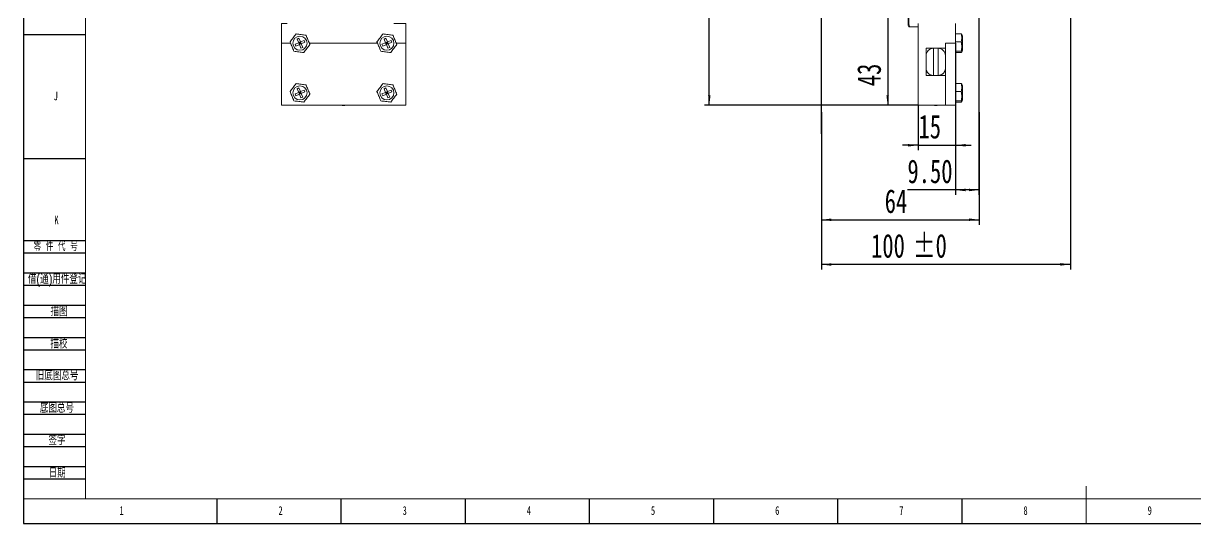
# Model space of a CAD drawing. Header units: millimetres. Extents: x 0 to 841, y 0 to 594.
# Drawn here: x 0 to 472, y 0 to 201.4 of the extents above; entities that cross this region are included whole.
import ezdxf

# ---------------------------------------------------------------- set-up
doc = ezdxf.new("R2010")
doc.units = ezdxf.units.MM
doc.layers.add('10', color=7, linetype='Continuous')
doc.layers.add('5', color=7, linetype='Continuous')
doc.styles.add('SLDTEXTSTYLE0', font='TXT', dxfattribs={"width": 0.7, "bigfont": 'bigfont'})
doc.styles.add('SLDTEXTSTYLE2', font='TXT', dxfattribs={"width": 0.614286, "bigfont": 'bigfont'})
doc.styles.add('SLDTEXTSTYLE4', font='TXT', dxfattribs={"width": 0.7})
doc.dimstyles.new('SLDDIMSTYLE0', dxfattribs={"dimtxt": 10.15752, "dimasz": 4.08, "dimexe": 0, "dimexo": 0.0625, "dimgap": 2.53938, "dimtad": 2, "dimrnd": 1e-09, "dimzin": 12, "dimdsep": 46, "dimtxsty": 'SLDTEXTSTYLE4', "dimsah": 1, "dimcen": 0.09, "dimadec": 0, "dimazin": 3, "dimtfac": 1, "dimtofl": 0, "dimtmove": 0, "dimatfit": 3, "dimfxl": 1, "dimfrac": 2, "dimtolj": 1, "dimtzin": 12, "dimarcsym": 0})
doc.dimstyles.new('SLDDIMSTYLE1', dxfattribs={"dimtxt": 10.15752, "dimasz": 4.08, "dimexe": 0, "dimexo": 0.0625, "dimgap": 2.53938, "dimtad": 2, "dimrnd": 1e-09, "dimzin": 12, "dimdsep": 46, "dimtxsty": 'SLDTEXTSTYLE4', "dimsah": 1, "dimcen": 0.09, "dimadec": 0, "dimazin": 3, "dimtol": 1, "dimtfac": 1, "dimtofl": 0, "dimtmove": 0, "dimatfit": 3, "dimfxl": 1, "dimfrac": 2, "dimtolj": 1, "dimarcsym": 0})
doc.dimstyles.new('SLDDIMSTYLE4', dxfattribs={"dimtxt": 10.15752, "dimasz": 4.08, "dimexe": 0, "dimexo": 0.0625, "dimgap": 2.53938, "dimtad": 2, "dimrnd": 1e-09, "dimzin": 4, "dimdsep": 46, "dimtxsty": 'SLDTEXTSTYLE4', "dimsah": 1, "dimcen": 0.09, "dimadec": 0, "dimazin": 1, "dimtfac": 1, "dimtofl": 0, "dimtmove": 0, "dimatfit": 3, "dimfxl": 1, "dimfrac": 2, "dimtolj": 1, "dimtzin": 12, "dimarcsym": 0})
doc.dimstyles.new('SLDDIMSTYLE7', dxfattribs={"dimtxt": 10.15752, "dimasz": 4.08, "dimexe": 0, "dimexo": 0.0625, "dimgap": 2.53938, "dimtad": 2, "dimrnd": 1e-09, "dimzin": 12, "dimdsep": 46, "dimtxsty": 'SLDTEXTSTYLE4', "dimsah": 1, "dimcen": 0.09, "dimadec": 0, "dimazin": 3, "dimtfac": 1, "dimtmove": 0, "dimatfit": 0, "dimfxl": 1, "dimfrac": 2, "dimtolj": 1, "dimtzin": 12, "dimarcsym": 0})

# ---------------------------------------------------------------- blocks, each defined once
blk = doc.blocks.new('_D_1')
at = {"layer": '10'}
for p, q in [((421.59, 276.47), (421.68, 102.4)), ((321.26, 211.44), (321.32, 102.35)), ((421.68, 104.4), (321.31, 104.35))]:
    blk.add_line(p, q, dxfattribs=at)
for points in [[(321.31, 104.35), (325.39, 103.84), (325.39, 104.86)], [(421.68, 104.4), (417.6, 104.91), (417.6, 103.89)]]:
    blk.add_solid(points, dxfattribs=at)
at = {"layer": '10', "char_height": 9.525, "attachment_point": 1, "rotation": 0.0294, "style": 'SLDTEXTSTYLE4'}
for s, insert in [('100', (341.33, 116.64)), ('±0', (358.24, 116.65))]:
    blk.add_mtext(s, dxfattribs=dict(at, insert=insert))
blk = doc.blocks.new('_D_3')
at = {"layer": '10'}
for p, q in [((321.16, 400.55), (274.2, 400.55)), ((276.2, 168.47), (276.2, 400.55)), ((360.3, 168.47), (274.2, 168.47))]:
    blk.add_line(p, q, dxfattribs=at)
for points in [[(276.2, 400.55), (275.69, 396.47), (276.7, 396.47)], [(276.2, 168.47), (276.7, 172.55), (275.69, 172.55)]]:
    blk.add_solid(points, dxfattribs=at)
at = {"layer": '10', "insert": (263.92, 285.58), "char_height": 9.525, "attachment_point": 1, "rotation": 90, "style": 'SLDTEXTSTYLE4'}
blk.add_mtext('232', dxfattribs=at)
blk = doc.blocks.new('_D_8')
at = {"layer": '10'}
for p, q in [((360.3, 168.47), (360.3, 150.37)), ((375.3, 168.47), (375.3, 150.37)), ((360.3, 152.37), (353.95, 152.37)), ((360.3, 152.37), (375.3, 152.37)), ((375.3, 152.37), (381.65, 152.37))]:
    blk.add_line(p, q, dxfattribs=at)
for points in [[(360.3, 152.37), (356.22, 152.88), (356.22, 151.86)], [(375.3, 152.37), (379.38, 151.86), (379.38, 152.88)]]:
    blk.add_solid(points, dxfattribs=at)
at = {"layer": '10', "insert": (360.44, 164.65), "char_height": 9.525, "attachment_point": 1, "style": 'SLDTEXTSTYLE4'}
blk.add_mtext('15', dxfattribs=at)
blk = doc.blocks.new('_D_9')
at = {"layer": '10'}
for p, q in [((360.3, 211.44), (346.02, 211.44)), ((348.02, 211.44), (348.02, 168.47)), ((360.3, 168.47), (346.02, 168.47))]:
    blk.add_line(p, q, dxfattribs=at)
for points in [[(348.02, 211.44), (347.51, 207.36), (348.52, 207.36)], [(348.02, 168.47), (348.52, 172.55), (347.51, 172.55)]]:
    blk.add_solid(points, dxfattribs=at)
at = {"layer": '10', "insert": (335.74, 176.17), "char_height": 9.525, "attachment_point": 1, "rotation": 90, "style": 'SLDTEXTSTYLE4'}
blk.add_mtext('43', dxfattribs=at)
blk = doc.blocks.new('_D_10')
at = {"layer": '10'}
for p, q in [((384.79, 211.48), (384.79, 132.37)), ((375.3, 193.47), (375.3, 132.37)), ((375.3, 134.37), (355.99, 134.37)), ((384.79, 134.37), (375.3, 134.37))]:
    blk.add_line(p, q, dxfattribs=at)
for points in [[(375.3, 134.37), (379.38, 133.86), (379.38, 134.88)], [(384.79, 134.37), (380.71, 134.88), (380.71, 133.86)]]:
    blk.add_solid(points, dxfattribs=at)
at = {"layer": '10', "insert": (355.99, 146.65), "char_height": 9.525, "attachment_point": 1, "style": 'SLDTEXTSTYLE4'}
blk.add_mtext('9.50', dxfattribs=at)
blk = doc.blocks.new('_D_11')
at = {"layer": '10'}
for p, q in [((321.26, 211.44), (321.31, 120.35)), ((384.79, 211.48), (384.84, 120.39)), ((321.31, 122.35), (384.84, 122.39))]:
    blk.add_line(p, q, dxfattribs=at)
for points in [[(321.31, 122.35), (325.39, 121.85), (325.39, 122.86)], [(384.84, 122.39), (380.76, 122.89), (380.76, 121.88)]]:
    blk.add_solid(points, dxfattribs=at)
at = {"layer": '10', "insert": (346.83, 134.64), "char_height": 9.525, "attachment_point": 1, "rotation": 0.0294, "style": 'SLDTEXTSTYLE4'}
blk.add_mtext('64', dxfattribs=at)

msp = doc.modelspace()

# ---------------------------------------------------------------- linework, layer by layer
at = {"color": 7, "linetype": 'Continuous', "lineweight": 15}
for p, q in [((356.29637, 200.66494), (356.29637, 205.01494)), ((103.97646, 201.44417), (103.97646, 193.46831)), ((106.16397, 201.44417), (103.97646, 201.44417)), ((153.97646, 201.44417), (149.16397, 201.44417)), ((153.97646, 193.46831), (153.97646, 201.44417)), ((356.29637, 200.66494), (356.53295, 200.01494)), ((360.29637, 200.01494), (356.81448, 200.01494)), ((360.29637, 201.44417), (360.29637, 168.46831)), ((375.29637, 201.44417), (375.29637, 193.46831)), ((109.36442, 193.06136), (110.85612, 193.67766)), ((110.95332, 195.46416), (110.23982, 195.16937)), ((110.23982, 195.16937), (110.85612, 193.67766)), ((111.56962, 193.97245), (110.85612, 193.67766)), ((110.85612, 193.67766), (111.15091, 192.96417)), ((111.36027, 193.46831), (110.85612, 193.67766)), ((110.95332, 195.46416), (111.56962, 193.97245)), ((111.21287, 193.82506), (111.36027, 193.46831)), ((111.56962, 193.97245), (111.36027, 193.46831)), ((111.71702, 193.6157), (111.36027, 193.46831)), ((111.56962, 193.97245), (113.06132, 194.58876)), ((111.56962, 193.97245), (111.86441, 193.25896)), ((111.86441, 193.25896), (113.35611, 193.87526)), ((113.35611, 193.87526), (113.06132, 194.58876)), ((144.36442, 193.06136), (145.85612, 193.67766)), ((145.95332, 195.46416), (145.23982, 195.16937)), ((145.23982, 195.16937), (145.85612, 193.67766)), ((146.56962, 193.97245), (145.85612, 193.67766)), ((145.85612, 193.67766), (146.15091, 192.96417)), ((146.36027, 193.46831), (145.85612, 193.67766)), ((145.95332, 195.46416), (146.56962, 193.97245)), ((146.21287, 193.82506), (146.36027, 193.46831)), ((146.56962, 193.97245), (146.36027, 193.46831)), ((146.71702, 193.6157), (146.36027, 193.46831)), ((146.56962, 193.97245), (148.06132, 194.58876)), ((146.56962, 193.97245), (146.86441, 193.25896)), ((146.86441, 193.25896), (148.35611, 193.87526)), ((148.35611, 193.87526), (148.06132, 194.58876)), ((375.29637, 197.20352), (377.66272, 197.20352)), ((375.29637, 193.99944), (377.66272, 193.99944)), ((378.09637, 196.31831), (377.84722, 197.00284)), ((378.09637, 196.31831), (378.09637, 196.10235)), ((378.09637, 196.10235), (378.09637, 190.61831)), ((107.57331, 193.46831), (103.97646, 193.46831)), ((103.97646, 193.46831), (103.97646, 168.46831)), ((109.36442, 193.06136), (109.65921, 192.34786)), ((109.65921, 192.34786), (111.15091, 192.96417)), ((111.36027, 193.46831), (111.00352, 193.32091)), ((111.15091, 192.96417), (111.36027, 193.46831)), ((111.86441, 193.25896), (111.15091, 192.96417)), ((111.15091, 192.96417), (111.76722, 191.47247)), ((111.36027, 193.46831), (111.50766, 193.11156)), ((111.36027, 193.46831), (111.86441, 193.25896)), ((111.76722, 191.47247), (112.48072, 191.76725)), ((111.86441, 193.25896), (112.48072, 191.76725)), ((142.57331, 193.46831), (115.14723, 193.46831)), ((144.36442, 193.06136), (144.65921, 192.34786)), ((144.65921, 192.34786), (146.15091, 192.96417)), ((146.36027, 193.46831), (146.00352, 193.32091)), ((146.15091, 192.96417), (146.36027, 193.46831)), ((146.86441, 193.25896), (146.15091, 192.96417)), ((146.15091, 192.96417), (146.76722, 191.47247)), ((146.36027, 193.46831), (146.50766, 193.11156)), ((146.36027, 193.46831), (146.86441, 193.25896)), ((146.76722, 191.47247), (147.48072, 191.76725)), ((146.86441, 193.25896), (147.48072, 191.76725)), ((153.97646, 193.46831), (150.14723, 193.46831)), ((153.97646, 168.46831), (153.97646, 193.46831)), ((371.29637, 191.46831), (363.49637, 191.46831)), ((363.49637, 180.46831), (363.49637, 191.46831)), ((366.42037, 191.46735), (363.49637, 191.46585)), ((366.49637, 191.46831), (366.49637, 180.46831)), ((366.49637, 191.46831), (368.29637, 191.46831)), ((368.29637, 180.46831), (368.29637, 191.46831)), ((375.29637, 193.46831), (371.29637, 193.46831)), ((371.29637, 193.46831), (371.29637, 168.46831)), ((371.29637, 193.46831), (371.29637, 191.46831)), ((375.29637, 193.46831), (375.29637, 168.46831)), ((375.29637, 190.26423), (377.66272, 190.26423)), ((375.29637, 189.7331), (377.66272, 189.7331)), ((377.84853, 189.93737), (378.09637, 190.61831)), ((366.36677, 180.47379), (363.49637, 180.47379)), ((371.29637, 180.46831), (363.49637, 180.46831)), ((366.49637, 180.46831), (368.29637, 180.46831)), ((371.29637, 180.47379), (368.29637, 180.47379)), ((371.29637, 180.46831), (371.29637, 168.46831)), ((110.95332, 175.46415), (110.23982, 175.16936)), ((110.23982, 175.16936), (110.85612, 173.67767)), ((110.95332, 175.46415), (111.56962, 173.97246)), ((145.95332, 175.46415), (145.23982, 175.16936)), ((145.23982, 175.16936), (145.85612, 173.67767)), ((145.95332, 175.46415), (146.56962, 173.97246)), ((375.29637, 177.20352), (377.66272, 177.20352)), ((378.09637, 176.31831), (377.84722, 177.00284)), ((378.09637, 176.31831), (378.09637, 176.10235)), ((378.09637, 176.10235), (378.09637, 170.61831)), ((109.36442, 173.06136), (110.85612, 173.67767)), ((109.36442, 173.06136), (109.65921, 172.34786)), ((109.65921, 172.34786), (111.15091, 172.96416)), ((111.56962, 173.97246), (110.85612, 173.67767)), ((110.85612, 173.67767), (111.15091, 172.96416)), ((111.36027, 173.46831), (110.85612, 173.67767)), ((111.36027, 173.46831), (111.00352, 173.32092)), ((111.15091, 172.96416), (111.36027, 173.46831)), ((111.86441, 173.25895), (111.15091, 172.96416)), ((111.15091, 172.96416), (111.76722, 171.47247)), ((111.21287, 173.82506), (111.36027, 173.46831)), ((111.56962, 173.97246), (111.36027, 173.46831)), ((111.71702, 173.6157), (111.36027, 173.46831)), ((111.36027, 173.46831), (111.50766, 173.11156)), ((111.36027, 173.46831), (111.86441, 173.25895)), ((111.56962, 173.97246), (113.06132, 174.58876)), ((111.56962, 173.97246), (111.86441, 173.25895)), ((111.76722, 171.47247), (112.48072, 171.76726)), ((111.86441, 173.25895), (113.35611, 173.87526)), ((111.86441, 173.25895), (112.48072, 171.76726)), ((113.35611, 173.87526), (113.06132, 174.58876)), ((144.36442, 173.06136), (145.85612, 173.67767)), ((144.36442, 173.06136), (144.65921, 172.34786)), ((144.65921, 172.34786), (146.15091, 172.96416)), ((146.56962, 173.97246), (145.85612, 173.67767)), ((145.85612, 173.67767), (146.15091, 172.96416)), ((146.36027, 173.46831), (145.85612, 173.67767)), ((146.36027, 173.46831), (146.00352, 173.32092)), ((146.15091, 172.96416), (146.36027, 173.46831)), ((146.86441, 173.25895), (146.15091, 172.96416)), ((146.15091, 172.96416), (146.76722, 171.47247)), ((146.21287, 173.82506), (146.36027, 173.46831)), ((146.56962, 173.97246), (146.36027, 173.46831)), ((146.71702, 173.6157), (146.36027, 173.46831)), ((146.36027, 173.46831), (146.50766, 173.11156)), ((146.36027, 173.46831), (146.86441, 173.25895)), ((146.56962, 173.97246), (148.06132, 174.58876)), ((146.56962, 173.97246), (146.86441, 173.25895)), ((146.76722, 171.47247), (147.48072, 171.76726)), ((146.86441, 173.25895), (148.35611, 173.87526)), ((146.86441, 173.25895), (147.48072, 171.76726)), ((148.35611, 173.87526), (148.06132, 174.58876)), ((375.29637, 173.99944), (377.66272, 173.99944)), ((375.29637, 170.26423), (377.66272, 170.26423)), ((377.84853, 169.93737), (378.09637, 170.61831)), ((103.97646, 168.46831), (153.97646, 168.46831)), ((128.38031, 168.46831), (128.38031, 168.36831)), ((128.88031, 168.36831), (128.38031, 168.36831)), ((129.38031, 168.36831), (128.88031, 168.36831)), ((129.38031, 168.36831), (129.38031, 168.46831)), ((360.29637, 168.46831), (371.29637, 168.46831)), ((366.89637, 168.46831), (366.89637, 168.36831)), ((367.89637, 168.36831), (366.89637, 168.36831)), ((367.89637, 168.36831), (367.89637, 168.46831)), ((375.29637, 168.46831), (371.29637, 168.46831)), ((375.29637, 169.7331), (377.66272, 169.7331))]:
    msp.add_line(p, q, dxfattribs=at)
for centre in [(111.36027, 193.46831), (146.36027, 193.46831), (111.36027, 173.46831), (146.36027, 173.46831)]:
    msp.add_circle(centre, 2.85, dxfattribs=at)
for centre, start, end in [((366.49637, 188.46831), 90, 180), ((368.29637, 188.46831), 0, 90)]:
    msp.add_arc(centre, 3, start, end, dxfattribs=at)
for points, knots in [([(356.81448, 200.01494), (356.77435, 200.21698), (356.65366, 200.82466), (356.52975, 201.85622), (356.52512, 203.11529), (356.64744, 204.17177), (356.77261, 204.80357), (356.81448, 205.01494)], [0, 0, 0, 0, 0.122285299, 0.367806157, 0.617623251, 0.872076385, 1, 1, 1, 1]), ([(356.55586, 200.01494), (356.54843, 200.01494), (356.47942, 200.01494), (356.65693, 200.01494), (356.81044, 200.01494), (356.81448, 200.01494)], [0, 0, 0, 0, 0.1051539521, 0.9764311301, 1, 1, 1, 1]), ([(109.81704, 197.20352), (109.41383, 196.67902), (108.59298, 195.61126), (107.77172, 194.54297), (107.35387, 193.99944)], [0, 0, 0, 0, 0.491212173, 1, 1, 1, 1]), ([(107.35387, 193.99944), (107.35948, 193.98585), (107.58058, 193.45076), (108.02892, 192.36554), (108.5423, 191.12297), (108.83047, 190.42548), (108.89709, 190.26423)], [0, 0, 0, 0, 0.011034262, 0.434515219, 0.869265083, 1, 1, 1, 1]), ([(113.82344, 196.67239), (113.16761, 196.75933), (111.83248, 196.93633), (110.49668, 197.11342), (109.81704, 197.20352)], [0, 0, 0, 0, 0.491212321, 1, 1, 1, 1]), ([(115.36667, 192.93718), (115.30004, 193.09843), (115.01779, 193.78158), (114.50469, 195.02352), (114.05604, 196.10936), (113.82906, 196.6588), (113.82344, 196.67239)], [0, 0, 0, 0, 0.130734351, 0.553852529, 0.988964133, 1, 1, 1, 1]), ([(144.81704, 197.20352), (144.41383, 196.67902), (143.59298, 195.61126), (142.77172, 194.54297), (142.35387, 193.99944)], [0, 0, 0, 0, 0.491212312, 1, 1, 1, 1]), ([(142.35387, 193.99944), (142.35948, 193.98585), (142.58059, 193.45077), (143.02891, 192.36554), (143.5423, 191.12297), (143.83047, 190.42548), (143.89709, 190.26423)], [0, 0, 0, 0, 0.011034348, 0.434515219, 0.869264997, 1, 1, 1, 1]), ([(148.82344, 196.67239), (148.16761, 196.75933), (146.83248, 196.93633), (145.49668, 197.11342), (144.81704, 197.20352)], [0, 0, 0, 0, 0.491212206, 1, 1, 1, 1]), ([(150.36667, 192.93718), (150.30004, 193.09843), (150.0178, 193.78158), (149.50468, 195.02351), (149.05606, 196.10937), (148.82906, 196.6588), (148.82344, 196.67239)], [0, 0, 0, 0, 0.130734178, 0.553852531, 0.98896396, 1, 1, 1, 1]), ([(377.66272, 197.20352), (377.71616, 196.94393), (377.82344, 196.42288), (377.87655, 195.62272), (377.82888, 194.81047), (377.71828, 194.27062), (377.66272, 193.99944)], [0, 0, 0, 0, 0.244706556, 0.491189824, 0.744417441, 1, 1, 1, 1]), ([(377.83655, 196.99895), (377.83442, 197.01464), (377.8292, 197.05298), (377.7662, 197.12127), (377.7004, 197.17357), (377.66272, 197.20352)], [0, 0, 0, 0, 0.228199272, 0.557999211, 1, 1, 1, 1]), ([(377.66272, 193.99944), (377.66538, 193.98585), (377.69352, 193.84218), (377.7423, 193.5676), (377.77946, 193.30524), (377.81119, 193.04246), (377.85126, 192.64257), (377.86756, 192.10472), (377.84354, 191.56467), (377.80618, 191.1568), (377.75831, 190.80429), (377.70898, 190.50594), (377.67814, 190.34481), (377.66272, 190.26423)], [0, 0, 0, 0, 0.011026147, 0.116567724, 0.222113465, 0.222218663, 0.327663687, 0.542675103, 0.651096997, 0.75906634, 0.869366811, 0.934671302, 1, 1, 1, 1]), ([(108.89709, 190.26423), (109.55293, 190.17729), (110.88806, 190.00029), (112.22385, 189.8232), (112.90349, 189.7331)], [0, 0, 0, 0, 0.491212659, 1, 1, 1, 1]), ([(112.90349, 189.7331), (113.3067, 190.2576), (114.12756, 191.32535), (114.94882, 192.39365), (115.36667, 192.93718)], [0, 0, 0, 0, 0.4912123828, 1, 1, 1, 1]), ([(143.89709, 190.26423), (144.55293, 190.17729), (145.88806, 190.00029), (147.22386, 189.8232), (147.90349, 189.7331)], [0, 0, 0, 0, 0.491212659, 1, 1, 1, 1]), ([(147.90349, 189.7331), (148.30671, 190.2576), (149.12756, 191.32535), (149.94882, 192.39365), (150.36667, 192.93718)], [0, 0, 0, 0, 0.491212451, 1, 1, 1, 1]), ([(377.66272, 190.26423), (377.68635, 190.24634), (377.76221, 190.1889), (377.85833, 190.07942), (377.87045, 189.94573), (377.7833, 189.82632), (377.69657, 189.75927), (377.66272, 189.7331)], [0, 0, 0, 0, 0.1019841021, 0.3273705823, 0.61812484, 0.8509518501, 1, 1, 1, 1]), ([(366.49637, 180.46831), (366.414, 180.47033), (366.24811, 180.47441), (365.98393, 180.50951), (365.6486, 180.58431), (365.3193, 180.70536), (365.02637, 180.8544), (364.80792, 180.98967), (364.60942, 181.13521), (364.42615, 181.29251), (364.24179, 181.47661), (364.06354, 181.68812), (363.89761, 181.92838), (363.759, 182.17792), (363.65592, 182.41707), (363.58278, 182.64195), (363.53378, 182.85147), (363.50371, 183.0624), (363.49645, 183.20562), (363.49637, 183.27829), (363.49637, 183.28069)], [0, 0, 0, 0, 0.044086195, 0.088788516, 0.143390466, 0.231752159, 0.285670831, 0.336200186, 0.387124137, 0.439123003, 0.491428379, 0.559740145, 0.62856812, 0.698861579, 0.769600969, 0.826179791, 0.882967374, 0.940392619, 0.998033732, 1, 1, 1, 1]), ([(371.29637, 183.28069), (371.29637, 183.27829), (371.29626, 183.17234), (371.28338, 182.99572), (371.23126, 182.71538), (371.15949, 182.47683), (371.06441, 182.24761), (370.96041, 182.04114), (370.83461, 181.83665), (370.686, 181.63591), (370.54545, 181.47286), (370.35911, 181.28385), (370.16337, 181.11737), (369.94514, 180.96463), (369.74555, 180.84312), (369.52947, 180.73424), (369.29757, 180.64106), (369.03339, 180.55736), (368.69941, 180.48455), (368.43147, 180.47375), (368.29637, 180.46831)], [0, 0, 0, 0, 0.001966336, 0.08691413, 0.144021524, 0.230373751, 0.281706576, 0.333204726, 0.402712504, 0.455529892, 0.508581759, 0.549598988, 0.632027588, 0.673073986, 0.714326427, 0.773023123, 0.81469053, 0.856716862, 0.927753143, 1, 1, 1, 1]), ([(109.81704, 177.20352), (109.41383, 176.67903), (108.59298, 175.61127), (107.77172, 174.54298), (107.35387, 173.99944)], [0, 0, 0, 0, 0.491212173, 1, 1, 1, 1]), ([(113.82344, 176.67238), (113.16761, 176.75933), (111.83248, 176.93633), (110.49668, 177.11342), (109.81704, 177.20352)], [0, 0, 0, 0, 0.491212443, 1, 1, 1, 1]), ([(115.36667, 172.93718), (115.30004, 173.09843), (115.0178, 173.78158), (114.50467, 175.02351), (114.05607, 176.10938), (113.82906, 176.6588), (113.82344, 176.67238)], [0, 0, 0, 0, 0.130736024, 0.553852511, 0.988965801, 1, 1, 1, 1]), ([(144.81704, 177.20352), (144.41383, 176.67903), (143.59298, 175.61127), (142.77172, 174.54298), (142.35387, 173.99944)], [0, 0, 0, 0, 0.491212312, 1, 1, 1, 1]), ([(148.82344, 176.67238), (148.16761, 176.75933), (146.83248, 176.93633), (145.49668, 177.11342), (144.81704, 177.20352)], [0, 0, 0, 0, 0.491212328, 1, 1, 1, 1]), ([(150.36667, 172.93718), (150.30004, 173.09843), (150.0178, 173.78159), (149.50466, 175.0235), (149.05609, 176.10939), (148.82906, 176.6588), (148.82344, 176.67238)], [0, 0, 0, 0, 0.130735851, 0.553852513, 0.988965628, 1, 1, 1, 1]), ([(377.66272, 177.20352), (377.71616, 176.94393), (377.82344, 176.42288), (377.87655, 175.62272), (377.82888, 174.81047), (377.71828, 174.27062), (377.66272, 173.99944)], [0, 0, 0, 0, 0.244706556, 0.491189824, 0.744417441, 1, 1, 1, 1]), ([(377.83655, 176.99895), (377.83442, 177.01464), (377.8292, 177.05298), (377.7662, 177.12127), (377.7004, 177.17357), (377.66272, 177.20352)], [0, 0, 0, 0, 0.228199272, 0.557999211, 1, 1, 1, 1]), ([(107.35387, 173.99944), (107.35948, 173.98585), (107.58055, 173.45074), (108.02893, 172.36555), (108.5423, 171.12297), (108.83047, 170.42549), (108.89709, 170.26424)], [0, 0, 0, 0, 0.01103593, 0.434516898, 0.86926508, 1, 1, 1, 1]), ([(108.89709, 170.26424), (109.55293, 170.17729), (110.88806, 170.00029), (112.22385, 169.8232), (112.90349, 169.7331)], [0, 0, 0, 0, 0.491212781, 1, 1, 1, 1]), ([(112.90349, 169.7331), (113.3067, 170.25759), (114.12756, 171.32535), (114.94882, 172.39364), (115.36667, 172.93718)], [0, 0, 0, 0, 0.4912123828, 1, 1, 1, 1]), ([(142.35387, 173.99944), (142.35948, 173.98585), (142.58056, 173.45075), (143.02893, 172.36555), (143.5423, 171.12297), (143.83047, 170.42549), (143.89709, 170.26424)], [0, 0, 0, 0, 0.011036016, 0.434516898, 0.869264994, 1, 1, 1, 1]), ([(143.89709, 170.26424), (144.55293, 170.17729), (145.88806, 170.00029), (147.22386, 169.8232), (147.90349, 169.7331)], [0, 0, 0, 0, 0.491212781, 1, 1, 1, 1]), ([(147.90349, 169.7331), (148.30671, 170.25759), (149.12756, 171.32535), (149.94882, 172.39364), (150.36667, 172.93718)], [0, 0, 0, 0, 0.491212451, 1, 1, 1, 1]), ([(377.66272, 173.99944), (377.66538, 173.98585), (377.69352, 173.84218), (377.7423, 173.5676), (377.77946, 173.30524), (377.81119, 173.04246), (377.85126, 172.64257), (377.86756, 172.10472), (377.84354, 171.56467), (377.80618, 171.1568), (377.75831, 170.80429), (377.70898, 170.50594), (377.67814, 170.34481), (377.66272, 170.26423)], [0, 0, 0, 0, 0.011026147, 0.116567724, 0.222113465, 0.222218663, 0.327663687, 0.542675103, 0.651096997, 0.75906634, 0.869366811, 0.934671302, 1, 1, 1, 1]), ([(377.66272, 170.26423), (377.68635, 170.24634), (377.76221, 170.1889), (377.85833, 170.07942), (377.87045, 169.94573), (377.7833, 169.82632), (377.69657, 169.75927), (377.66272, 169.7331)], [0, 0, 0, 0, 0.1019841021, 0.3273705823, 0.61812484, 0.8509518501, 1, 1, 1, 1])]:
    msp.add_open_spline(points, degree=3, knots=knots, dxfattribs=at)
at = {"layer": '5', "color": 7}
for p, q in [((0, 594), (0, 0)), ((0, 114), (25, 114)), ((0, 109), (25, 109)), ((0, 101), (25, 101)), ((0, 96), (25, 96)), ((0, 88), (25, 88)), ((0, 83), (25, 83)), ((0, 75), (25, 75)), ((0, 70), (25, 70)), ((0, 62), (25, 62)), ((0, 57), (25, 57)), ((0, 49), (25, 49)), ((0, 44), (25, 44)), ((0, 36), (25, 36)), ((0, 31), (25, 31)), ((0, 23), (25, 23)), ((0, 18), (25, 18)), ((0, 0), (841, 0))]:
    msp.add_line(p, q, dxfattribs=at)
at = {"layer": '5', "color": 7, "lineweight": 15}
for p, q in [((25, 584), (25, 10)), ((0, 10), (831, 10))]:
    msp.add_line(p, q, dxfattribs=at)
at = {"layer": '5'}
for p, q in [((0, 197), (25, 197)), ((0, 147), (25, 147)), ((78, 0), (78, 10)), ((128, 0), (128, 10)), ((178, 0), (178, 10)), ((228, 0), (228, 10)), ((278, 0), (278, 10)), ((328, 0), (328, 10)), ((378, 0), (378, 10))]:
    msp.add_line(p, q, dxfattribs=at)
at = {"layer": '5', "lineweight": 15}
msp.add_line((428, 0), (428, 15), dxfattribs=at)

# ---------------------------------------------------------------- texts
at = {"layer": '10', "char_height": 3.5, "attachment_point": 2, "style": 'SLDTEXTSTYLE4'}
for s, insert in [('J', (13.01528, 174.00876)), ('K', (13.32031, 124.06822)), ('1', (39.54444, 7.00876)), ('2', (103.54444, 7.00876)), ('3', (153.54444, 7.00876)), ('4', (203.54444, 7.00876)), ('5', (253.54444, 7.00876)), ('6', (303.54688, 7.00876)), ('7', (353.54688, 7.00876)), ('8', (403.54688, 7.00876)), ('9', (453.54688, 7.00876))]:
    msp.add_mtext(s, dxfattribs=dict(at, insert=insert))
at = {"layer": '10', "color": 7, "char_height": 3.5}
for s, insert, attachment_point, style in [('\\M+197EB \\M+18C8F \\M+191E3 \\M+18D86', (4.07852, 113.29447), 1, 'SLDTEXTSTYLE2'), ('\\M+18ED8(\\M+192CA)\\M+19770\\M+18C8F\\M+1936F记', (1.82443, 100.13639), 1, 'SLDTEXTSTYLE0'), ('\\M+19560图', (14.33061, 87.09063), 2, 'SLDTEXTSTYLE0'), ('\\M+19560\\M+18D5A', (14.2981, 74.06158), 2, 'SLDTEXTSTYLE0'), ('\\M+18B8C\\M+192EA图总\\M+18D86', (4.98512, 61.26606), 1, 'SLDTEXTSTYLE0'), ('\\M+192EA图总\\M+18D86', (6.61359, 48.18232), 1, 'SLDTEXTSTYLE0'), ('签\\M+18E9A', (13.5295, 35.16302), 2, 'SLDTEXTSTYLE0'), ('\\M+193FA\\M+18AFA', (13.60667, 22.05107), 2, 'SLDTEXTSTYLE0')]:
    msp.add_mtext(s, dxfattribs=dict(at, insert=insert, attachment_point=attachment_point, style=style))

# ---------------------------------------------------------------- dimensions: what is measured, and where the dimension line sits
at = {"layer": '10'}
for base, p1, p2, angle, dimstyle, picture, middle in [((276.19637, 400.55087), (360.29637, 168.46831), (321.16249, 400.55087), 90, 'SLDDIMSTYLE0', '_D_3', (276.19637, 292.25061)), ((321.31452, 104.35005), (421.5941, 276.47168), (321.25955, 211.44417), 0.0294067, 'SLDDIMSTYLE1', '_D_1', (356.89429, 104.36831)), ((384.83659, 122.38553), (321.25955, 211.44417), (384.79086, 211.47678), 0.0294067, 'SLDDIMSTYLE0', '_D_11', (351.27747, 122.36831)), ((348.0167, 168.46831), (360.29637, 211.44417), (360.29637, 168.46831), 90, 'SLDDIMSTYLE0', '_D_9', (348.0167, 180.6179))]:
    dim = msp.add_linear_dim(base=base, p1=p1, p2=p2, angle=angle, dimstyle=dimstyle, dxfattribs=at)
    dim.commit()
    dim.dimension.update_dxf_attribs({"geometry": picture, "text_midpoint": middle, "dimtype": 160})
for base, p1, p2, dimstyle, picture, middle in [((375.29637, 134.36831), (384.79086, 211.47678), (375.29637, 193.46831), 'SLDDIMSTYLE4', '_D_10', (364.88311, 134.36831)), ((375.29637, 152.36831), (360.29637, 168.46831), (375.29637, 168.46831), 'SLDDIMSTYLE7', '_D_8', (364.88311, 152.36831))]:
    dim = msp.add_linear_dim(base=base, p1=p1, p2=p2, dimstyle=dimstyle, dxfattribs=at)
    dim.commit()
    dim.dimension.update_dxf_attribs({"geometry": picture, "text_midpoint": middle, "dimtype": 160})

doc.saveas('drawing.dxf')
